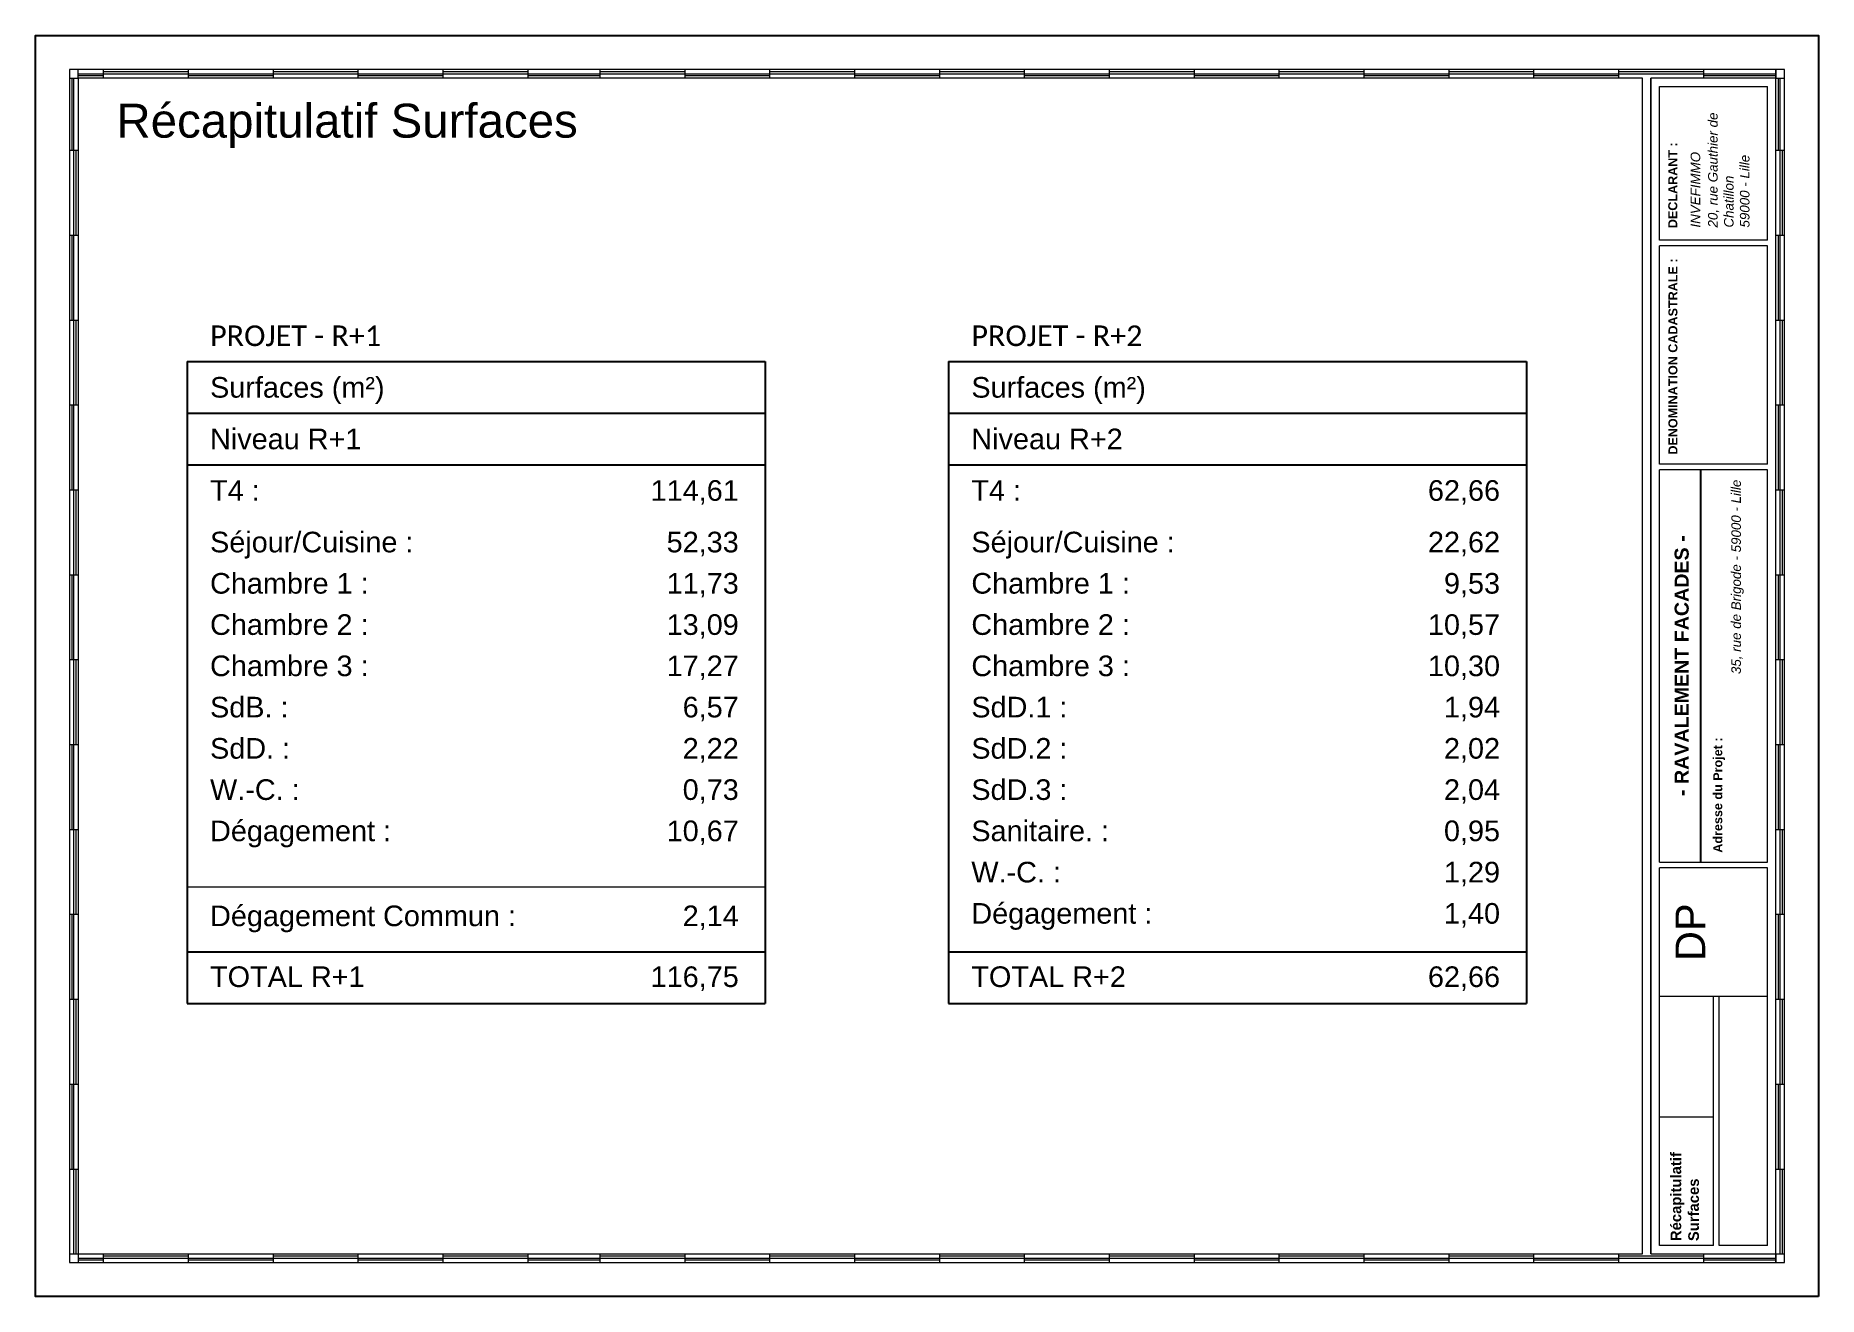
# Paper-space layout 'DP17 - Surfaces' of a CAD drawing. Header units: millimetres. Extents: x 8 to 428, y 8 to 305.
# The model-space entities are those that its viewports show. They can reach past a viewport. Long polylines and large blocks are cut down to what shows.
import ezdxf
from ezdxf.enums import TextEntityAlignment as Align

# ---------------------------------------------------------------- set-up
doc = ezdxf.new("R2010")
doc.units = ezdxf.units.MM
doc.linetypes.add('Chemin', pattern=[0.5, 0.3, -0.2])
for name, color, linetype, lineweight in [('30 - Mise en page', 5, 'Continuous', 13), ('31 - Textes', 4, 'Continuous', 5), ('36 - CADRE 02', 40, 'Continuous', 20), ('39 - CADRE 05 - Texte', 152, 'Continuous', 9), ('59 - TxT', 120, 'Continuous', 0)]:
    doc.layers.add(name, color=color, linetype=linetype, lineweight=lineweight)
doc.layers.add('35 - FeneTre Impr. 01', color=190, linetype='Continuous', lineweight=20, plot=False)
doc.layers.add('37 - CADRE 03 no impr.', color=42, linetype='Continuous', plot=False)
doc.layers.add('70 - Surfaces', color=21, linetype='Continuous')
doc.styles.add('ARIAL', font='arial.ttf')
doc.styles.add('Legend', font='calibri.ttf')
doc.styles.get("Standard").update_dxf_attribs({"font": 'arial.ttf'})

msp = doc.modelspace()

# ---------------------------------------------------------------- linework, layer by layer
at = {"layer": '70 - Surfaces', "linetype": 'Continuous'}
for p, q in [((14605.18, -3127.84), (15967.23, -3127.84)), ((16398.76, -3127.84), (17760.82, -3127.84)), ((14605.18, -3249.34), (15967.23, -3249.34)), ((16398.76, -3249.34), (17760.82, -3249.34)), ((14605.18, -3370.84), (15967.23, -3370.84)), ((16398.76, -3370.84), (17760.82, -3370.84)), ((14605.18, -4518.74), (15967.23, -4518.74)), ((16398.76, -4518.74), (17760.82, -4518.74)), ((14605.18, -4640.24), (15967.23, -4640.24)), ((16398.76, -4640.24), (17760.82, -4640.24))]:
    msp.add_line(p, q, dxfattribs=at)
at = {"layer": '70 - Surfaces'}
for p, q in [((14605.18, -3127.84), (14605.18, -4640.24)), ((15967.23, -3127.84), (15967.23, -4640.24)), ((16398.76, -3127.84), (16398.76, -4640.24)), ((17760.82, -3127.84), (17760.82, -4640.24))]:
    msp.add_line(p, q, dxfattribs=at)
at = {"layer": '70 - Surfaces', "lineweight": 18}
msp.add_lwpolyline([(14605.18, -4364.95), (15967.23, -4364.95)], dxfattribs=at)

# ---------------------------------------------------------------- texts
at = {"layer": '31 - Textes'}
for s, p in [('114,61', (15904.97, -3455.89)), ('62,66', (17698.56, -3455.89)), ('52,33', (15904.97, -3577.39)), ('22,62', (17698.56, -3577.39)), ('11,73', (15904.97, -3674.59)), ('9,53', (17698.56, -3674.59)), ('13,09', (15904.97, -3771.79)), ('10,57', (17698.56, -3771.79)), ('17,27', (15904.97, -3868.99)), ('10,30', (17698.56, -3868.99)), ('6,57', (15904.97, -3966.19)), ('1,94', (17698.56, -3966.19)), ('2,22', (15904.97, -4063.39)), ('2,02', (17698.56, -4063.39)), ('0,73', (15904.97, -4160.59)), ('2,04', (17698.56, -4160.59)), ('10,67', (15904.97, -4257.79)), ('0,95', (17698.56, -4257.79)), ('1,29', (17698.56, -4354.99)), ('2,14', (15904.97, -4457.99)), ('1,40', (17698.56, -4452.19)), ('116,75', (15904.97, -4601.36)), ('62,66', (17698.56, -4601.36))]:
    msp.add_text(s, height=48.6, dxfattribs=at).set_placement(p, align=Align.RIGHT)
at = {"layer": '59 - TxT', "linetype": 'Chemin', "ltscale": 0.1, "style": 'Legend'}
for s, p in [('PROJET - R+1', (14659.36, -3091.39)), ('PROJET - R+2', (16452.94, -3091.39))]:
    msp.add_text(s, height=48.6, dxfattribs=at).set_placement(p)
at = {"layer": '70 - Surfaces'}
for s, p in [('Surfaces (m²)', (14659.36, -3212.89)), ('Surfaces (m²)', (16452.94, -3212.89)), ('Niveau R+1', (14659.36, -3334.39)), ('Niveau R+2', (16452.94, -3334.39)), ('T4 :', (14659.36, -3455.89)), ('T4 :', (16452.94, -3455.89)), ('Séjour/Cuisine :', (14659.36, -3577.39)), ('Séjour/Cuisine :', (16452.94, -3577.39)), ('Chambre 1 :', (14659.36, -3674.59)), ('Chambre 1 :', (16452.94, -3674.59)), ('Chambre 2 :', (14659.36, -3771.79)), ('Chambre 2 :', (16452.94, -3771.79)), ('Chambre 3 :', (14659.36, -3868.99)), ('Chambre 3 :', (16452.94, -3868.99)), ('SdB. :', (14659.36, -3966.19)), ('SdD.1 :', (16452.94, -3966.19)), ('SdD. :', (14659.36, -4063.39)), ('SdD.2 :', (16452.94, -4063.39)), ('W.-C. :', (14659.36, -4160.59)), ('SdD.3 :', (16452.94, -4160.59)), ('Dégagement :', (14659.36, -4257.79)), ('Sanitaire. :', (16452.94, -4257.79)), ('W.-C. :', (16452.94, -4354.99)), ('Dégagement Commun :', (14659.36, -4457.99)), ('Dégagement :', (16452.94, -4452.19)), ('TOTAL R+1', (14659.36, -4601.36)), ('TOTAL R+2', (16452.94, -4601.36))]:
    msp.add_text(s, height=48.6, dxfattribs=at).set_placement(p)

psp = doc.layouts.new('DP17 - Surfaces')

# ---------------------------------------------------------------- linework, layer by layer
at = {"layer": '30 - Mise en page'}
for p, q in [((15.99, 294.99), (17.99, 294.99)), ((16.49, 294.99), (16.49, 277.99)), ((16.99, 277.99), (16.99, 294.99)), ((17.99, 294.99), (17.99, 296.99)), ((17.99, 295.99), (23.99, 295.99)), ((23.99, 295.49), (17.99, 295.49)), ((23.99, 294.99), (23.99, 296.99)), ((43.99, 296.49), (23.99, 296.49)), ((23.99, 295.99), (43.99, 295.99)), ((43.99, 294.99), (43.99, 296.99)), ((43.99, 295.99), (63.99, 295.99)), ((63.99, 295.49), (43.99, 295.49)), ((63.99, 294.99), (63.99, 296.99)), ((83.99, 296.49), (63.99, 296.49)), ((63.99, 295.99), (83.99, 295.99)), ((83.99, 294.99), (83.99, 296.99)), ((83.99, 295.99), (103.99, 295.99)), ((103.99, 295.49), (83.99, 295.49)), ((103.99, 294.99), (103.99, 296.99)), ((123.99, 296.49), (103.99, 296.49)), ((103.99, 295.99), (123.99, 295.99)), ((123.99, 294.99), (123.99, 296.99)), ((123.99, 295.99), (140.99, 295.99)), ((140.99, 295.49), (123.99, 295.49)), ((140.99, 294.99), (140.99, 296.99)), ((140.99, 294.99), (140.99, 296.99)), ((160.99, 296.49), (140.99, 296.49)), ((140.99, 295.99), (160.99, 295.99)), ((160.99, 294.99), (160.99, 296.99)), ((160.99, 295.99), (180.99, 295.99)), ((180.99, 295.49), (160.99, 295.49)), ((180.99, 294.99), (180.99, 296.99)), ((200.99, 296.49), (180.99, 296.49)), ((180.99, 295.99), (200.99, 295.99)), ((200.99, 294.99), (200.99, 296.99)), ((200.99, 295.99), (220.99, 295.99)), ((220.99, 295.49), (200.99, 295.49)), ((220.99, 294.99), (220.99, 296.99)), ((240.99, 296.49), (220.99, 296.49)), ((220.99, 295.99), (240.99, 295.99)), ((240.99, 294.99), (240.99, 296.99)), ((240.99, 295.99), (260.99, 295.99)), ((260.99, 295.49), (240.99, 295.49)), ((260.99, 294.99), (260.99, 296.99)), ((280.99, 296.49), (260.99, 296.49)), ((260.99, 295.99), (280.99, 295.99)), ((280.99, 294.99), (280.99, 296.99)), ((280.99, 295.99), (300.99, 295.99)), ((300.99, 295.49), (280.99, 295.49)), ((300.99, 294.99), (300.99, 296.99)), ((320.99, 296.49), (300.99, 296.49)), ((300.99, 295.99), (320.99, 295.99)), ((320.99, 294.99), (320.99, 296.99)), ((320.99, 295.99), (340.99, 295.99)), ((340.99, 295.49), (320.99, 295.49)), ((340.99, 294.99), (340.99, 296.99)), ((360.99, 296.49), (340.99, 296.49)), ((340.99, 295.99), (360.99, 295.99)), ((360.99, 294.99), (360.99, 296.99)), ((360.99, 295.99), (380.99, 295.99)), ((380.99, 295.49), (360.99, 295.49)), ((380.99, 294.99), (380.99, 296.99)), ((400.99, 296.49), (380.99, 296.49)), ((380.99, 295.99), (400.99, 295.99)), ((388.55, 294.99), (388.55, 17.99)), ((400.99, 294.99), (400.99, 296.99)), ((400.99, 295.99), (417.99, 295.99)), ((417.99, 295.49), (400.99, 295.49)), ((417.99, 296.99), (417.99, 294.99)), ((417.99, 294.99), (417.99, 296.99)), ((417.99, 294.99), (419.99, 294.99)), ((418.49, 294.99), (418.49, 277.99)), ((418.99, 277.99), (418.99, 294.99)), ((390.55, 292.99), (415.98, 292.99)), ((390.55, 256.83), (390.55, 292.99)), ((415.98, 256.83), (415.98, 292.99)), ((15.99, 277.99), (17.99, 277.99)), ((16.99, 257.99), (16.99, 277.99)), ((17.49, 277.99), (17.49, 257.99)), ((417.99, 277.99), (419.99, 277.99)), ((418.99, 257.99), (418.99, 277.99)), ((419.49, 277.99), (419.49, 257.99)), ((15.99, 257.99), (17.99, 257.99)), ((16.49, 257.99), (16.49, 237.99)), ((16.99, 237.99), (16.99, 257.99)), ((415.98, 256.83), (390.55, 256.83)), ((417.99, 257.99), (419.99, 257.99)), ((418.49, 257.99), (418.49, 237.99)), ((418.99, 237.99), (418.99, 257.99)), ((390.55, 204.04), (390.55, 255.5)), ((415.98, 255.5), (390.55, 255.5)), ((415.98, 204.04), (415.98, 255.5)), ((15.99, 237.99), (17.99, 237.99)), ((16.99, 217.99), (16.99, 237.99)), ((17.49, 237.99), (17.49, 217.99)), ((417.99, 237.99), (419.99, 237.99)), ((418.99, 217.99), (418.99, 237.99)), ((419.49, 237.99), (419.49, 217.99)), ((15.99, 217.99), (17.99, 217.99)), ((16.49, 217.99), (16.49, 197.99)), ((16.99, 197.99), (16.99, 217.99)), ((417.99, 217.99), (419.99, 217.99)), ((418.49, 217.99), (418.49, 197.99)), ((418.99, 197.99), (418.99, 217.99)), ((415.98, 204.04), (390.55, 204.04)), ((415.98, 202.72), (390.55, 202.72)), ((390.55, 110.26), (390.55, 202.72)), ((415.98, 110.26), (415.98, 202.72)), ((15.99, 197.99), (17.99, 197.99)), ((16.99, 177.99), (16.99, 197.99)), ((17.49, 197.99), (17.49, 177.99)), ((417.99, 197.99), (419.99, 197.99)), ((418.99, 177.99), (418.99, 197.99)), ((419.49, 197.99), (419.49, 177.99)), ((15.99, 177.99), (17.99, 177.99)), ((16.49, 177.99), (16.49, 157.99)), ((16.99, 157.99), (16.99, 177.99)), ((417.99, 177.99), (419.99, 177.99)), ((418.49, 177.99), (418.49, 157.99)), ((418.99, 157.99), (418.99, 177.99)), ((15.99, 157.99), (17.99, 157.99)), ((16.99, 137.99), (16.99, 157.99)), ((17.49, 157.99), (17.49, 137.99)), ((417.99, 157.99), (419.99, 157.99)), ((418.99, 137.99), (418.99, 157.99)), ((419.49, 157.99), (419.49, 137.99)), ((15.99, 137.99), (17.99, 137.99)), ((16.49, 137.99), (16.49, 117.99)), ((16.99, 117.99), (16.99, 137.99)), ((417.99, 137.99), (419.99, 137.99)), ((418.49, 137.99), (418.49, 117.99)), ((418.99, 117.99), (418.99, 137.99)), ((15.99, 117.99), (17.99, 117.99)), ((16.99, 97.99), (16.99, 117.99)), ((17.49, 117.99), (17.49, 97.99)), ((417.99, 117.99), (419.99, 117.99)), ((418.99, 97.99), (418.99, 117.99)), ((419.49, 117.99), (419.49, 97.99)), ((390.55, 110.26), (415.98, 110.26)), ((390.55, 19.99), (390.55, 108.94)), ((415.98, 108.94), (390.55, 108.94)), ((415.98, 19.99), (415.98, 108.94)), ((15.99, 97.99), (17.99, 97.99)), ((16.49, 97.99), (16.49, 77.99)), ((16.99, 77.99), (16.99, 97.99)), ((417.99, 97.99), (419.99, 97.99)), ((418.49, 97.99), (418.49, 77.99)), ((418.99, 77.99), (418.99, 97.99)), ((15.99, 77.99), (17.99, 77.99)), ((16.99, 57.99), (16.99, 77.99)), ((17.49, 77.99), (17.49, 57.99)), ((404.59, 78.61), (390.55, 78.61)), ((403.27, 19.99), (403.27, 78.61)), ((415.98, 78.61), (404.59, 78.61)), ((404.59, 19.99), (404.59, 78.61)), ((417.99, 77.99), (419.99, 77.99)), ((418.99, 57.99), (418.99, 77.99)), ((419.49, 77.99), (419.49, 57.99)), ((15.99, 57.99), (17.99, 57.99)), ((16.49, 57.99), (16.49, 37.99)), ((16.99, 37.99), (16.99, 57.99)), ((417.99, 57.99), (419.99, 57.99)), ((418.49, 57.99), (418.49, 37.99)), ((418.99, 37.99), (418.99, 57.99)), ((403.27, 50.21), (390.55, 50.21)), ((15.99, 37.99), (17.99, 37.99)), ((16.99, 17.99), (16.99, 37.99)), ((17.49, 37.99), (17.49, 17.99)), ((417.99, 37.99), (419.99, 37.99)), ((418.99, 17.99), (418.99, 37.99)), ((419.49, 37.99), (419.49, 17.99)), ((15.99, 17.99), (17.99, 17.99)), ((17.99, 17.99), (17.99, 15.99)), ((17.99, 16.99), (23.99, 16.99)), ((23.99, 15.99), (23.99, 17.99)), ((43.99, 17.49), (23.99, 17.49)), ((23.99, 16.99), (43.99, 16.99)), ((43.99, 15.99), (43.99, 17.99)), ((43.99, 16.99), (63.99, 16.99)), ((63.99, 15.99), (63.99, 17.99)), ((83.99, 17.49), (63.99, 17.49)), ((63.99, 16.99), (83.99, 16.99)), ((83.99, 15.99), (83.99, 17.99)), ((83.99, 16.99), (103.99, 16.99)), ((103.99, 15.99), (103.99, 17.99)), ((123.99, 17.49), (103.99, 17.49)), ((103.99, 16.99), (123.99, 16.99)), ((123.99, 15.99), (123.99, 17.99)), ((123.99, 16.99), (140.99, 16.99)), ((140.99, 15.99), (140.99, 17.99)), ((140.99, 15.99), (140.99, 17.99)), ((160.99, 17.49), (140.99, 17.49)), ((140.99, 16.99), (160.99, 16.99)), ((160.99, 15.99), (160.99, 17.99)), ((160.99, 16.99), (180.99, 16.99)), ((180.99, 15.99), (180.99, 17.99)), ((200.99, 17.49), (180.99, 17.49)), ((180.99, 16.99), (200.99, 16.99)), ((200.99, 15.99), (200.99, 17.99)), ((200.99, 16.99), (220.99, 16.99)), ((220.99, 15.99), (220.99, 17.99)), ((240.99, 17.49), (220.99, 17.49)), ((220.99, 16.99), (240.99, 16.99)), ((240.99, 15.99), (240.99, 17.99)), ((240.99, 16.99), (260.99, 16.99)), ((260.99, 15.99), (260.99, 17.99)), ((280.99, 17.49), (260.99, 17.49)), ((260.99, 16.99), (280.99, 16.99)), ((280.99, 15.99), (280.99, 17.99)), ((280.99, 16.99), (300.99, 16.99)), ((300.99, 15.99), (300.99, 17.99)), ((320.99, 17.49), (300.99, 17.49)), ((300.99, 16.99), (320.99, 16.99)), ((320.99, 15.99), (320.99, 17.99)), ((320.99, 16.99), (340.99, 16.99)), ((340.99, 15.99), (340.99, 17.99)), ((360.99, 17.49), (340.99, 17.49)), ((340.99, 16.99), (360.99, 16.99)), ((360.99, 15.99), (360.99, 17.99)), ((360.99, 16.99), (380.99, 16.99)), ((380.99, 15.99), (380.99, 17.99)), ((400.99, 17.49), (380.99, 17.49)), ((380.99, 16.99), (400.99, 16.99)), ((403.27, 19.99), (390.55, 19.99)), ((400.99, 15.99), (400.99, 17.99)), ((400.99, 16.99), (417.99, 16.99)), ((415.98, 19.99), (404.59, 19.99)), ((417.99, 17.99), (419.99, 17.99)), ((417.99, 17.99), (417.99, 15.99)), ((417.99, 15.99), (417.99, 17.99)), ((23.99, 16.49), (17.99, 16.49)), ((63.99, 16.49), (43.99, 16.49)), ((103.99, 16.49), (83.99, 16.49)), ((140.99, 16.49), (123.99, 16.49)), ((180.99, 16.49), (160.99, 16.49)), ((220.99, 16.49), (200.99, 16.49)), ((260.99, 16.49), (240.99, 16.49)), ((300.99, 16.49), (280.99, 16.49)), ((340.99, 16.49), (320.99, 16.49)), ((380.99, 16.49), (360.99, 16.49)), ((417.99, 16.49), (400.99, 16.49))]:
    psp.add_line(p, q, dxfattribs=at)
at = {"layer": '30 - Mise en page', "linetype": 'ByBlock', "lineweight": -2}
psp.add_line((400.27, 110.26), (400.27, 202.72), dxfattribs=at)
at = {"layer": '36 - CADRE 02', "linetype": 'Continuous'}
psp.add_line((388.55, 17.99), (388.55, 294.99), dxfattribs=at)
at = {"layer": '36 - CADRE 02', "linetype": 'ByBlock'}
psp.add_lwpolyline([(15.99, 15.99), (419.99, 15.99), (419.99, 296.99), (15.99, 296.99)], close=True, dxfattribs=at)
at = {"layer": '36 - CADRE 02', "linetype": 'Continuous'}
psp.add_lwpolyline([(386.55, 17.99), (386.55, 294.99), (17.99, 294.99), (17.99, 17.99)], close=True, dxfattribs=at)
at = {"layer": '36 - CADRE 02', "linetype": 'ByBlock'}
psp.add_lwpolyline([(388.55, 17.99), (417.99, 17.99), (417.99, 294.99), (388.55, 294.99)], dxfattribs=at)
at = {"layer": '37 - CADRE 03 no impr.', "linetype": 'ByBlock'}
psp.add_lwpolyline([(427.99, 7.99), (7.99, 7.99), (7.99, 304.99), (427.99, 304.99), (427.99, 7.99)], dxfattribs=at)

# ---------------------------------------------------------------- texts
at = {"layer": '39 - CADRE 05 - Texte', "insert": (27.02, 288.96), "char_height": 8, "attachment_point": 1}
psp.add_mtext_dynamic_manual_height_columns('Récapitulatif Surfaces', width=940.067, gutter_width=1, heights=[0], dxfattribs=at)
at = {"layer": '39 - CADRE 05 - Texte', "lineweight": 18, "attachment_point": 1, "rotation": 90}
for s, insert, char_height, width in [('{\\fSansSerif|b0|i1|c2|p2;20, rue Gauthier de Chatillon\\P59000 - Lille}', (402.01, 259.78), 2.2514, 33.2054), ('{\\fSansSerif|b1|i0|c2|p2;DECLARANT :}', (392.63, 259.64), 2.119, 32.8016), ('{\\fSansSerif|b0|i1|c2|p2;INVEFIMMO}', (397.91, 259.78), 2.2514, 55.7134), ('\\pxqr;{\\fSansSerif|b0|i1|c2|p2;35, rue de Brigode - 59000 - Lille}', (407.49, 112.42), 2.2514, 87.9705)]:
    psp.add_mtext(s, dxfattribs=dict(at, insert=insert, char_height=char_height, width=width))
at = {"layer": '39 - CADRE 05 - Texte', "lineweight": 50, "rotation": 90, "style": 'ARIAL'}
for s, insert, char_height, width, attachment_point in [('{\\fSansSerif|b1|i0|c2|p2;DENOMINATION CADASTRALE :}', (392.67, 206.29), 2.119, 45.7448, 1), ('{\\fSansSerif|b1|i0|c2|p2;- RAVALEMENT FACADES -}', (395.81, 156.56), 3.311, 86.0205, 5), ('{\\fSansSerif|b1|i0|c2|p2;Adresse du Projet :}', (403.23, 112.51), 2.119, 45.7448, 1), ('\\pxqc;{\\fSansSerif|b0|i0|c2|p2;DP}', (394.34, 78.61), 7, 30.3302, 1), ('{\\fSansSerif|b1|i0|c2|p2;Récapitulatif\\PSurfaces}', (393.18, 21), 2.5, 45.939, 1)]:
    psp.add_mtext(s, dxfattribs=dict(at, insert=insert, char_height=char_height, width=width, attachment_point=attachment_point))

# ---------------------------------------------------------------- viewports
at = {"layer": '35 - FeneTre Impr. 01', "linetype": 'ByBlock', "view_twist_angle": 720}
psp.add_viewport(center=(202.27, 156.49), size=(368.56, 277.0001), view_center_point=(16191.25, -3845.08), view_height=2770.0015, dxfattribs=at)

doc.saveas('drawing.dxf')
